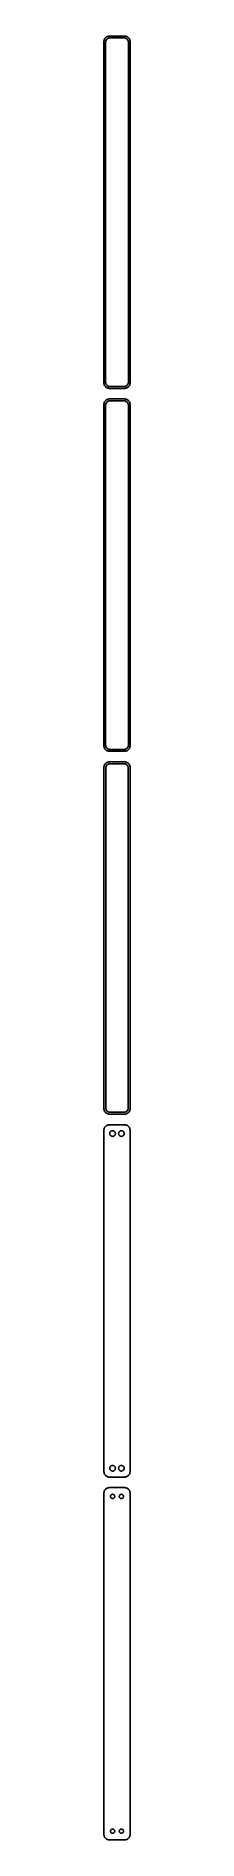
# Model space of a CAD drawing. Header units: metres. Extents: x -11 to 11, y 1086 to 2622.
import ezdxf

# ---------------------------------------------------------------- set-up
doc = ezdxf.new("R2010")
doc.units = ezdxf.units.M

msp = doc.modelspace()

# ---------------------------------------------------------------- linework, layer by layer
for p, q in [((-11.2106, 2617.63), (-11.25, 2617)), ((-11.25, 2617), (-11.25, 2327)), ((-11.0929, 2618.24), (-11.2106, 2617.63)), ((-10.8989, 2618.84), (-11.0929, 2618.24)), ((-10.6315, 2619.41), (-10.8989, 2618.84)), ((-10.2951, 2619.94), (-10.6315, 2619.41)), ((-9.89484, 2620.42), (-10.2951, 2619.94)), ((-9.43712, 2620.85), (-9.89484, 2620.42)), ((-9.75, 2616.5), (-9.71844, 2617)), ((-9.75, 2327.5), (-9.75, 2616.5)), ((-9.71844, 2617), (-9.62433, 2617.49)), ((-9.62433, 2617.49), (-9.4691, 2617.97)), ((-9.4691, 2617.97), (-9.25522, 2618.43)), ((-8.92912, 2621.22), (-9.43712, 2620.85)), ((-9.25522, 2618.43), (-8.98605, 2618.85)), ((-8.98605, 2618.85), (-8.66586, 2619.24)), ((-8.37889, 2621.52), (-8.92912, 2621.22)), ((-8.66586, 2619.24), (-8.29968, 2619.58)), ((-7.79507, 2621.76), (-8.37889, 2621.52)), ((-8.29968, 2619.58), (-7.8933, 2619.88)), ((-7.8933, 2619.88), (-7.45311, 2620.12)), ((-7.1869, 2621.91), (-7.79507, 2621.76)), ((-7.45311, 2620.12), (-6.98605, 2620.3)), ((-6.56395, 2621.99), (-7.1869, 2621.91)), ((-6.98605, 2620.3), (-6.49951, 2620.43)), ((6.56395, 2621.99), (-6.56395, 2621.99)), ((-6.49951, 2620.43), (-6.00116, 2620.49)), ((-6.00116, 2620.49), (6.00116, 2620.49)), ((6.00116, 2620.49), (6.49951, 2620.43)), ((6.49951, 2620.43), (6.98605, 2620.3)), ((7.1869, 2621.91), (6.56395, 2621.99)), ((6.98605, 2620.3), (7.45311, 2620.12)), ((7.79507, 2621.76), (7.1869, 2621.91)), ((7.45311, 2620.12), (7.8933, 2619.88)), ((8.37889, 2621.52), (7.79507, 2621.76)), ((7.8933, 2619.88), (8.29968, 2619.58)), ((8.29968, 2619.58), (8.66586, 2619.24)), ((8.92912, 2621.22), (8.37889, 2621.52)), ((8.66586, 2619.24), (8.98605, 2618.85)), ((9.43712, 2620.85), (8.92912, 2621.22)), ((8.98605, 2618.85), (9.25522, 2618.43)), ((9.25522, 2618.43), (9.4691, 2617.97)), ((9.89484, 2620.42), (9.43712, 2620.85)), ((9.4691, 2617.97), (9.62433, 2617.49)), ((9.62433, 2617.49), (9.71844, 2617)), ((9.71844, 2617), (9.75, 2616.5)), ((9.75, 2616.5), (9.75, 2327.5)), ((10.2951, 2619.94), (9.89484, 2620.42)), ((10.6315, 2619.41), (10.2951, 2619.94)), ((10.8989, 2618.84), (10.6315, 2619.41)), ((11.0929, 2618.24), (10.8989, 2618.84)), ((11.2106, 2617.63), (11.0929, 2618.24)), ((11.25, 2617), (11.2106, 2617.63)), ((11.25, 2327), (11.25, 2617)), ((-11.25, 2327), (-11.2106, 2326.37)), ((-11.2106, 2326.37), (-11.0929, 2325.76)), ((-11.0929, 2325.76), (-10.8989, 2325.16)), ((-10.8989, 2325.16), (-10.6315, 2324.59)), ((-10.6315, 2324.59), (-10.2951, 2324.06)), ((-10.2951, 2324.06), (-9.89484, 2323.58)), ((-9.89484, 2323.58), (-9.43712, 2323.15)), ((-9.71844, 2327), (-9.75, 2327.5)), ((-9.62433, 2326.51), (-9.71844, 2327)), ((-9.4691, 2326.03), (-9.62433, 2326.51)), ((-9.25522, 2325.57), (-9.4691, 2326.03)), ((-9.43712, 2323.15), (-8.92912, 2322.78)), ((-8.98605, 2325.15), (-9.25522, 2325.57)), ((-8.66586, 2324.76), (-8.98605, 2325.15)), ((-8.92912, 2322.78), (-8.37889, 2322.48)), ((-8.29968, 2324.42), (-8.66586, 2324.76)), ((-8.37889, 2322.48), (-7.79507, 2322.24)), ((-7.8933, 2324.12), (-8.29968, 2324.42)), ((-7.45311, 2323.88), (-7.8933, 2324.12)), ((-7.79507, 2322.24), (-7.1869, 2322.09)), ((-6.98605, 2323.7), (-7.45311, 2323.88)), ((-7.1869, 2322.09), (-6.56395, 2322.01)), ((-6.49951, 2323.57), (-6.98605, 2323.7)), ((-6.56395, 2322.01), (6.56395, 2322.01)), ((-6.00116, 2323.51), (-6.49951, 2323.57)), ((6.00116, 2323.51), (-6.00116, 2323.51)), ((6.49951, 2323.57), (6.00116, 2323.51)), ((6.98605, 2323.7), (6.49951, 2323.57)), ((6.56395, 2322.01), (7.1869, 2322.09)), ((7.45311, 2323.88), (6.98605, 2323.7)), ((7.1869, 2322.09), (7.79507, 2322.24)), ((7.8933, 2324.12), (7.45311, 2323.88)), ((7.79507, 2322.24), (8.37889, 2322.48)), ((8.29968, 2324.42), (7.8933, 2324.12)), ((8.66586, 2324.76), (8.29968, 2324.42)), ((8.37889, 2322.48), (8.92912, 2322.78)), ((8.98605, 2325.15), (8.66586, 2324.76)), ((8.92912, 2322.78), (9.43712, 2323.15)), ((9.25522, 2325.57), (8.98605, 2325.15)), ((9.4691, 2326.03), (9.25522, 2325.57)), ((9.43712, 2323.15), (9.89484, 2323.58)), ((9.62433, 2326.51), (9.4691, 2326.03)), ((9.71844, 2327), (9.62433, 2326.51)), ((9.75, 2327.5), (9.71844, 2327)), ((9.89484, 2323.58), (10.2951, 2324.06)), ((10.2951, 2324.06), (10.6315, 2324.59)), ((10.6315, 2324.59), (10.8989, 2325.16)), ((10.8989, 2325.16), (11.0929, 2325.76)), ((11.0929, 2325.76), (11.2106, 2326.37)), ((11.2106, 2326.37), (11.25, 2327)), ((-11.2106, 2308.63), (-11.25, 2308)), ((-11.25, 2308), (-11.25, 2018)), ((-11.0929, 2309.24), (-11.2106, 2308.63)), ((-10.8989, 2309.84), (-11.0929, 2309.24)), ((-10.6315, 2310.41), (-10.8989, 2309.84)), ((-10.2951, 2310.94), (-10.6315, 2310.41)), ((-9.89484, 2311.42), (-10.2951, 2310.94)), ((-9.43712, 2311.85), (-9.89484, 2311.42)), ((-9.75, 2307.5), (-9.71844, 2308)), ((-9.75, 2018.5), (-9.75, 2307.5)), ((-9.71844, 2308), (-9.62433, 2308.49)), ((-9.62433, 2308.49), (-9.4691, 2308.97)), ((-9.4691, 2308.97), (-9.25522, 2309.43)), ((-8.92912, 2312.22), (-9.43712, 2311.85)), ((-9.25522, 2309.43), (-8.98605, 2309.85)), ((-8.98605, 2309.85), (-8.66586, 2310.24)), ((-8.37889, 2312.52), (-8.92912, 2312.22)), ((-8.66586, 2310.24), (-8.29968, 2310.58)), ((-7.79507, 2312.76), (-8.37889, 2312.52)), ((-8.29968, 2310.58), (-7.8933, 2310.88)), ((-7.8933, 2310.88), (-7.45311, 2311.12)), ((-7.1869, 2312.91), (-7.79507, 2312.76)), ((-7.45311, 2311.12), (-6.98605, 2311.3)), ((-6.56395, 2312.99), (-7.1869, 2312.91)), ((-6.98605, 2311.3), (-6.49951, 2311.43)), ((6.56395, 2312.99), (-6.56395, 2312.99)), ((-6.49951, 2311.43), (-6.00116, 2311.49)), ((-6.00116, 2311.49), (6.00116, 2311.49)), ((6.00116, 2311.49), (6.49951, 2311.43)), ((6.49951, 2311.43), (6.98605, 2311.3)), ((7.1869, 2312.91), (6.56395, 2312.99)), ((6.98605, 2311.3), (7.45311, 2311.12)), ((7.79507, 2312.76), (7.1869, 2312.91)), ((7.45311, 2311.12), (7.8933, 2310.88)), ((8.37889, 2312.52), (7.79507, 2312.76)), ((7.8933, 2310.88), (8.29968, 2310.58)), ((8.29968, 2310.58), (8.66586, 2310.24)), ((8.92912, 2312.22), (8.37889, 2312.52)), ((8.66586, 2310.24), (8.98605, 2309.85)), ((9.43712, 2311.85), (8.92912, 2312.22)), ((8.98605, 2309.85), (9.25522, 2309.43)), ((9.25522, 2309.43), (9.4691, 2308.97)), ((9.89484, 2311.42), (9.43712, 2311.85)), ((9.4691, 2308.97), (9.62433, 2308.49)), ((9.62433, 2308.49), (9.71844, 2308)), ((9.71844, 2308), (9.75, 2307.5)), ((9.75, 2307.5), (9.75, 2018.5)), ((10.2951, 2310.94), (9.89484, 2311.42)), ((10.6315, 2310.41), (10.2951, 2310.94)), ((10.8989, 2309.84), (10.6315, 2310.41)), ((11.0929, 2309.24), (10.8989, 2309.84)), ((11.2106, 2308.63), (11.0929, 2309.24)), ((11.25, 2308), (11.2106, 2308.63)), ((11.25, 2018), (11.25, 2308)), ((-11.25, 2018), (-11.2106, 2017.37)), ((-11.2106, 2017.37), (-11.0929, 2016.76)), ((-11.0929, 2016.76), (-10.8989, 2016.16)), ((-10.8989, 2016.16), (-10.6315, 2015.59)), ((-10.6315, 2015.59), (-10.2951, 2015.06)), ((-10.2951, 2015.06), (-9.89484, 2014.58)), ((-9.89484, 2014.58), (-9.43712, 2014.15)), ((-9.71844, 2018), (-9.75, 2018.5)), ((-9.62433, 2017.51), (-9.71844, 2018)), ((-9.4691, 2017.03), (-9.62433, 2017.51)), ((-9.25522, 2016.57), (-9.4691, 2017.03)), ((-9.43712, 2014.15), (-8.92912, 2013.78)), ((-8.98605, 2016.15), (-9.25522, 2016.57)), ((-8.66586, 2015.76), (-8.98605, 2016.15)), ((-8.92912, 2013.78), (-8.37889, 2013.48)), ((-8.29968, 2015.42), (-8.66586, 2015.76)), ((-8.37889, 2013.48), (-7.79507, 2013.24)), ((-7.8933, 2015.12), (-8.29968, 2015.42)), ((-7.45311, 2014.88), (-7.8933, 2015.12)), ((-7.79507, 2013.24), (-7.1869, 2013.09)), ((-6.98605, 2014.7), (-7.45311, 2014.88)), ((-7.1869, 2013.09), (-6.56395, 2013.01)), ((-6.49951, 2014.57), (-6.98605, 2014.7)), ((-6.56395, 2013.01), (6.56395, 2013.01)), ((-6.00116, 2014.51), (-6.49951, 2014.57)), ((6.00116, 2014.51), (-6.00116, 2014.51)), ((6.49951, 2014.57), (6.00116, 2014.51)), ((6.98605, 2014.7), (6.49951, 2014.57)), ((6.56395, 2013.01), (7.1869, 2013.09)), ((7.45311, 2014.88), (6.98605, 2014.7)), ((7.1869, 2013.09), (7.79507, 2013.24)), ((7.8933, 2015.12), (7.45311, 2014.88)), ((7.79507, 2013.24), (8.37889, 2013.48)), ((8.29968, 2015.42), (7.8933, 2015.12)), ((8.66586, 2015.76), (8.29968, 2015.42)), ((8.37889, 2013.48), (8.92912, 2013.78)), ((8.98605, 2016.15), (8.66586, 2015.76)), ((8.92912, 2013.78), (9.43712, 2014.15)), ((9.25522, 2016.57), (8.98605, 2016.15)), ((9.4691, 2017.03), (9.25522, 2016.57)), ((9.43712, 2014.15), (9.89484, 2014.58)), ((9.62433, 2017.51), (9.4691, 2017.03)), ((9.71844, 2018), (9.62433, 2017.51)), ((9.75, 2018.5), (9.71844, 2018)), ((9.89484, 2014.58), (10.2951, 2015.06)), ((10.2951, 2015.06), (10.6315, 2015.59)), ((10.6315, 2015.59), (10.8989, 2016.16)), ((10.8989, 2016.16), (11.0929, 2016.76)), ((11.0929, 2016.76), (11.2106, 2017.37)), ((11.2106, 2017.37), (11.25, 2018)), ((-11.2106, 1999.63), (-11.25, 1999)), ((-11.25, 1999), (-11.25, 1709)), ((-11.0929, 2000.24), (-11.2106, 1999.63)), ((-10.8989, 2000.84), (-11.0929, 2000.24)), ((-10.6315, 2001.41), (-10.8989, 2000.84)), ((-10.2951, 2001.94), (-10.6315, 2001.41)), ((-9.89484, 2002.42), (-10.2951, 2001.94)), ((-9.43712, 2002.85), (-9.89484, 2002.42)), ((-9.62262, 1998.5), (-9.59209, 1998.99)), ((-9.62262, 1709.5), (-9.62262, 1998.5)), ((-9.59209, 1998.99), (-9.50096, 1999.46)), ((-9.50096, 1999.46), (-9.35068, 1999.93)), ((-8.92912, 2003.22), (-9.43712, 2002.85)), ((-9.35068, 1999.93), (-9.1436, 2000.37)), ((-9.1436, 2000.37), (-8.88301, 2000.78)), ((-8.37889, 2003.52), (-8.92912, 2003.22)), ((-8.88301, 2000.78), (-8.57301, 2001.15)), ((-8.57301, 2001.15), (-8.21851, 2001.48)), ((-7.79507, 2003.76), (-8.37889, 2003.52)), ((-8.21851, 2001.48), (-7.82506, 2001.77)), ((-7.82506, 2001.77), (-7.39888, 2002)), ((-7.1869, 2003.91), (-7.79507, 2003.76)), ((-7.39888, 2002), (-6.9467, 2002.18)), ((-6.56395, 2003.99), (-7.1869, 2003.91)), ((-6.9467, 2002.18), (-6.47565, 2002.3)), ((6.56395, 2003.99), (-6.56395, 2003.99)), ((-6.47565, 2002.3), (-5.99316, 2002.36)), ((-5.99316, 2002.36), (5.99316, 2002.36)), ((5.99316, 2002.36), (6.47565, 2002.3)), ((6.47565, 2002.3), (6.9467, 2002.18)), ((7.1869, 2003.91), (6.56395, 2003.99)), ((6.9467, 2002.18), (7.39888, 2002)), ((7.79507, 2003.76), (7.1869, 2003.91)), ((7.39888, 2002), (7.82506, 2001.77)), ((8.37889, 2003.52), (7.79507, 2003.76)), ((7.82506, 2001.77), (8.21851, 2001.48)), ((8.21851, 2001.48), (8.57301, 2001.15)), ((8.92912, 2003.22), (8.37889, 2003.52)), ((8.57301, 2001.15), (8.88301, 2000.78)), ((8.88301, 2000.78), (9.1436, 2000.37)), ((9.43712, 2002.85), (8.92912, 2003.22)), ((9.1436, 2000.37), (9.35068, 1999.93)), ((9.35068, 1999.93), (9.50096, 1999.46)), ((9.89484, 2002.42), (9.43712, 2002.85)), ((9.50096, 1999.46), (9.59209, 1998.99)), ((9.59209, 1998.99), (9.62262, 1998.5)), ((9.62262, 1998.5), (9.62262, 1709.5)), ((10.2951, 2001.94), (9.89484, 2002.42)), ((10.6315, 2001.41), (10.2951, 2001.94)), ((10.8989, 2000.84), (10.6315, 2001.41)), ((11.0929, 2000.24), (10.8989, 2000.84)), ((11.2106, 1999.63), (11.0929, 2000.24)), ((11.25, 1999), (11.2106, 1999.63)), ((11.25, 1709), (11.25, 1999)), ((-11.25, 1709), (-11.2106, 1708.37)), ((-11.2106, 1708.37), (-11.0929, 1707.76)), ((-11.0929, 1707.76), (-10.8989, 1707.16)), ((-10.8989, 1707.16), (-10.6315, 1706.59)), ((-10.6315, 1706.59), (-10.2951, 1706.06)), ((-10.2951, 1706.06), (-9.89484, 1705.58)), ((-9.89484, 1705.58), (-9.43712, 1705.15)), ((-9.59209, 1709.01), (-9.62262, 1709.5)), ((-9.50096, 1708.54), (-9.59209, 1709.01)), ((-9.35068, 1708.07), (-9.50096, 1708.54)), ((-9.43712, 1705.15), (-8.92912, 1704.78)), ((-9.1436, 1707.63), (-9.35068, 1708.07)), ((-8.88301, 1707.22), (-9.1436, 1707.63)), ((-8.57301, 1706.85), (-8.88301, 1707.22)), ((-8.21851, 1706.52), (-8.57301, 1706.85)), ((-7.82506, 1706.23), (-8.21851, 1706.52)), ((-7.39888, 1706), (-7.82506, 1706.23)), ((-6.9467, 1705.82), (-7.39888, 1706)), ((-6.47565, 1705.7), (-6.9467, 1705.82)), ((-5.99316, 1705.64), (-6.47565, 1705.7)), ((5.99316, 1705.64), (-5.99316, 1705.64)), ((6.47565, 1705.7), (5.99316, 1705.64)), ((6.9467, 1705.82), (6.47565, 1705.7)), ((7.39888, 1706), (6.9467, 1705.82)), ((7.82506, 1706.23), (7.39888, 1706)), ((8.21851, 1706.52), (7.82506, 1706.23)), ((8.57301, 1706.85), (8.21851, 1706.52)), ((8.88301, 1707.22), (8.57301, 1706.85)), ((9.1436, 1707.63), (8.88301, 1707.22)), ((8.92912, 1704.78), (9.43712, 1705.15)), ((9.35068, 1708.07), (9.1436, 1707.63)), ((9.50096, 1708.54), (9.35068, 1708.07)), ((9.43712, 1705.15), (9.89484, 1705.58)), ((9.59209, 1709.01), (9.50096, 1708.54)), ((9.62262, 1709.5), (9.59209, 1709.01)), ((9.89484, 1705.58), (10.2951, 1706.06)), ((10.2951, 1706.06), (10.6315, 1706.59)), ((10.6315, 1706.59), (10.8989, 1707.16)), ((10.8989, 1707.16), (11.0929, 1707.76)), ((11.0929, 1707.76), (11.2106, 1708.37)), ((11.2106, 1708.37), (11.25, 1709)), ((-11.2106, 1690.63), (-11.25, 1690)), ((-11.25, 1690), (-11.25, 1400)), ((-11.0929, 1691.24), (-11.2106, 1690.63)), ((-10.8989, 1691.84), (-11.0929, 1691.24)), ((-10.6315, 1692.41), (-10.8989, 1691.84)), ((-10.2951, 1692.94), (-10.6315, 1692.41)), ((-9.89484, 1693.42), (-10.2951, 1692.94)), ((-9.43712, 1693.85), (-9.89484, 1693.42)), ((-8.92912, 1694.22), (-9.43712, 1693.85)), ((-8.92912, 1704.78), (-8.37889, 1704.48)), ((-8.37889, 1694.52), (-8.92912, 1694.22)), ((-8.37889, 1704.48), (-7.79507, 1704.24)), ((-7.79507, 1694.76), (-8.37889, 1694.52)), ((-7.79507, 1704.24), (-7.1869, 1704.09)), ((-7.1869, 1694.91), (-7.79507, 1694.76)), ((-7.1869, 1704.09), (-6.56395, 1704.01)), ((-6.56395, 1694.99), (-7.1869, 1694.91)), ((-6.56395, 1704.01), (6.56395, 1704.01)), ((6.56395, 1694.99), (-6.56395, 1694.99)), ((-5.03598, 1689.53), (-4.77187, 1689.67)), ((-4.77187, 1689.67), (-4.49164, 1689.78)), ((-4.49164, 1689.78), (-4.19971, 1689.86)), ((-4.19971, 1689.86), (-3.9007, 1689.9)), ((-3.9007, 1689.9), (-3.59929, 1689.9)), ((-3.59929, 1689.9), (-3.30028, 1689.86)), ((-3.30028, 1689.86), (-3.00835, 1689.78)), ((-3.00835, 1689.78), (-2.72812, 1689.67)), ((-2.72812, 1689.67), (-2.464, 1689.53)), ((2.464, 1689.53), (2.72812, 1689.67)), ((2.72812, 1689.67), (3.00835, 1689.78)), ((3.00835, 1689.78), (3.30028, 1689.86)), ((3.30028, 1689.86), (3.59929, 1689.9)), ((3.59929, 1689.9), (3.9007, 1689.9)), ((3.9007, 1689.9), (4.19971, 1689.86)), ((4.19971, 1689.86), (4.49164, 1689.78)), ((4.49164, 1689.78), (4.77187, 1689.67)), ((4.77187, 1689.67), (5.03598, 1689.53)), ((6.56395, 1704.01), (7.1869, 1704.09)), ((7.1869, 1694.91), (6.56395, 1694.99)), ((7.1869, 1704.09), (7.79507, 1704.24)), ((7.79507, 1694.76), (7.1869, 1694.91)), ((7.79507, 1704.24), (8.37889, 1704.48)), ((8.37889, 1694.52), (7.79507, 1694.76)), ((8.37889, 1704.48), (8.92912, 1704.78)), ((8.92912, 1694.22), (8.37889, 1694.52)), ((9.43712, 1693.85), (8.92912, 1694.22)), ((9.89484, 1693.42), (9.43712, 1693.85)), ((10.2951, 1692.94), (9.89484, 1693.42)), ((10.6315, 1692.41), (10.2951, 1692.94)), ((10.8989, 1691.84), (10.6315, 1692.41)), ((11.0929, 1691.24), (10.8989, 1691.84)), ((11.2106, 1690.63), (11.0929, 1691.24)), ((11.25, 1690), (11.2106, 1690.63)), ((11.25, 1400), (11.25, 1690)), ((-6.14999, 1687.5), (-6.13107, 1687.8)), ((-6.13107, 1687.2), (-6.14999, 1687.5)), ((-6.13107, 1687.8), (-6.07458, 1688.1)), ((-6.07458, 1686.9), (-6.13107, 1687.2)), ((-6.07458, 1688.1), (-5.98146, 1688.38)), ((-5.98146, 1686.62), (-6.07458, 1686.9)), ((-5.98146, 1688.38), (-5.85313, 1688.66)), ((-5.85313, 1686.34), (-5.98146, 1686.62)), ((-5.85313, 1688.66), (-5.69164, 1688.91)), ((-5.69164, 1686.09), (-5.85313, 1686.34)), ((-5.69164, 1688.91), (-5.49951, 1689.14)), ((-5.49951, 1685.86), (-5.69164, 1686.09)), ((-5.49951, 1689.14), (-5.27982, 1689.35)), ((-5.27982, 1685.65), (-5.49951, 1685.86)), ((-5.27982, 1689.35), (-5.03598, 1689.53)), ((-5.03598, 1685.47), (-5.27982, 1685.65)), ((-4.77187, 1685.33), (-5.03598, 1685.47)), ((-4.49164, 1685.22), (-4.77187, 1685.33)), ((-4.19971, 1685.14), (-4.49164, 1685.22)), ((-3.9007, 1685.1), (-4.19971, 1685.14)), ((-3.59929, 1685.1), (-3.9007, 1685.1)), ((-3.30028, 1685.14), (-3.59929, 1685.1)), ((-3.00835, 1685.22), (-3.30028, 1685.14)), ((-2.72812, 1685.33), (-3.00835, 1685.22)), ((-2.464, 1685.47), (-2.72812, 1685.33)), ((-2.464, 1689.53), (-2.22017, 1689.35)), ((-2.22017, 1685.65), (-2.464, 1685.47)), ((-2.22017, 1689.35), (-2.00047, 1689.14)), ((-2.00047, 1685.86), (-2.22017, 1685.65)), ((-2.00047, 1689.14), (-1.80835, 1688.91)), ((-1.80835, 1686.09), (-2.00047, 1685.86)), ((-1.80835, 1688.91), (-1.64685, 1688.66)), ((-1.64685, 1686.34), (-1.80835, 1686.09)), ((-1.64685, 1688.66), (-1.51852, 1688.38)), ((-1.51852, 1686.62), (-1.64685, 1686.34)), ((-1.51852, 1688.38), (-1.4254, 1688.1)), ((-1.4254, 1686.9), (-1.51852, 1686.62)), ((-1.4254, 1688.1), (-1.36891, 1687.8)), ((-1.36891, 1687.2), (-1.4254, 1686.9)), ((-1.36891, 1687.8), (-1.34999, 1687.5)), ((-1.34999, 1687.5), (-1.36891, 1687.2)), ((1.34999, 1687.5), (1.36891, 1687.8)), ((1.36891, 1687.2), (1.34999, 1687.5)), ((1.36891, 1687.8), (1.4254, 1688.1)), ((1.4254, 1686.9), (1.36891, 1687.2)), ((1.4254, 1688.1), (1.51852, 1688.38)), ((1.51852, 1686.62), (1.4254, 1686.9)), ((1.51852, 1688.38), (1.64685, 1688.66)), ((1.64685, 1686.34), (1.51852, 1686.62)), ((1.64685, 1688.66), (1.80835, 1688.91)), ((1.80835, 1686.09), (1.64685, 1686.34)), ((1.80835, 1688.91), (2.00047, 1689.14)), ((2.00047, 1685.86), (1.80835, 1686.09)), ((2.00047, 1689.14), (2.22017, 1689.35)), ((2.22017, 1685.65), (2.00047, 1685.86)), ((2.22017, 1689.35), (2.464, 1689.53)), ((2.464, 1685.47), (2.22017, 1685.65)), ((2.72812, 1685.33), (2.464, 1685.47)), ((3.00835, 1685.22), (2.72812, 1685.33)), ((3.30028, 1685.14), (3.00835, 1685.22)), ((3.59929, 1685.1), (3.30028, 1685.14)), ((3.9007, 1685.1), (3.59929, 1685.1)), ((4.19971, 1685.14), (3.9007, 1685.1)), ((4.49164, 1685.22), (4.19971, 1685.14)), ((4.77187, 1685.33), (4.49164, 1685.22)), ((5.03598, 1685.47), (4.77187, 1685.33)), ((5.03598, 1689.53), (5.27982, 1689.35)), ((5.27982, 1685.65), (5.03598, 1685.47)), ((5.27982, 1689.35), (5.49951, 1689.14)), ((5.49951, 1685.86), (5.27982, 1685.65)), ((5.49951, 1689.14), (5.69164, 1688.91)), ((5.69164, 1686.09), (5.49951, 1685.86)), ((5.69164, 1688.91), (5.85313, 1688.66)), ((5.85313, 1686.34), (5.69164, 1686.09)), ((5.85313, 1688.66), (5.98146, 1688.38)), ((5.98146, 1686.62), (5.85313, 1686.34)), ((5.98146, 1688.38), (6.07458, 1688.1)), ((6.07458, 1686.9), (5.98146, 1686.62)), ((6.07458, 1688.1), (6.13107, 1687.8)), ((6.13107, 1687.2), (6.07458, 1686.9)), ((6.13107, 1687.8), (6.14999, 1687.5)), ((6.14999, 1687.5), (6.13107, 1687.2)), ((-11.25, 1400), (-11.2106, 1399.37)), ((-11.2106, 1399.37), (-11.0929, 1398.76)), ((-11.0929, 1398.76), (-10.8989, 1398.16)), ((-10.8989, 1398.16), (-10.6315, 1397.59)), ((-6.14999, 1402.5), (-6.13107, 1402.8)), ((-6.13107, 1402.2), (-6.14999, 1402.5)), ((-6.13107, 1402.8), (-6.07458, 1403.1)), ((-6.07458, 1401.9), (-6.13107, 1402.2)), ((-6.07458, 1403.1), (-5.98146, 1403.38)), ((-5.98146, 1401.62), (-6.07458, 1401.9)), ((-5.98146, 1403.38), (-5.85313, 1403.66)), ((-5.85313, 1401.34), (-5.98146, 1401.62)), ((-5.85313, 1403.66), (-5.69164, 1403.91)), ((-5.69164, 1401.09), (-5.85313, 1401.34)), ((-5.69164, 1403.91), (-5.49951, 1404.14)), ((-5.49951, 1400.86), (-5.69164, 1401.09)), ((-5.49951, 1404.14), (-5.27982, 1404.35)), ((-5.27982, 1400.65), (-5.49951, 1400.86)), ((-5.27982, 1404.35), (-5.03598, 1404.53)), ((-5.03598, 1400.47), (-5.27982, 1400.65)), ((-5.03598, 1404.53), (-4.77187, 1404.67)), ((-4.77187, 1400.33), (-5.03598, 1400.47)), ((-4.77187, 1404.67), (-4.49164, 1404.78)), ((-4.49164, 1400.22), (-4.77187, 1400.33)), ((-4.49164, 1404.78), (-4.19971, 1404.86)), ((-4.19971, 1400.14), (-4.49164, 1400.22)), ((-4.19971, 1404.86), (-3.9007, 1404.9)), ((-3.9007, 1400.1), (-4.19971, 1400.14)), ((-3.9007, 1404.9), (-3.59929, 1404.9)), ((-3.59929, 1400.1), (-3.9007, 1400.1)), ((-3.59929, 1404.9), (-3.30028, 1404.86)), ((-3.30028, 1400.14), (-3.59929, 1400.1)), ((-3.30028, 1404.86), (-3.00835, 1404.78)), ((-3.00835, 1400.22), (-3.30028, 1400.14)), ((-3.00835, 1404.78), (-2.72812, 1404.67)), ((-2.72812, 1400.33), (-3.00835, 1400.22)), ((-2.72812, 1404.67), (-2.464, 1404.53)), ((-2.464, 1400.47), (-2.72812, 1400.33)), ((-2.464, 1404.53), (-2.22017, 1404.35)), ((-2.22017, 1400.65), (-2.464, 1400.47)), ((-2.22017, 1404.35), (-2.00047, 1404.14)), ((-2.00047, 1400.86), (-2.22017, 1400.65)), ((-2.00047, 1404.14), (-1.80835, 1403.91)), ((-1.80835, 1401.09), (-2.00047, 1400.86)), ((-1.80835, 1403.91), (-1.64685, 1403.66)), ((-1.64685, 1401.34), (-1.80835, 1401.09)), ((-1.64685, 1403.66), (-1.51852, 1403.38)), ((-1.51852, 1401.62), (-1.64685, 1401.34)), ((-1.51852, 1403.38), (-1.4254, 1403.1)), ((-1.4254, 1401.9), (-1.51852, 1401.62)), ((-1.4254, 1403.1), (-1.36891, 1402.8)), ((-1.36891, 1402.2), (-1.4254, 1401.9)), ((-1.36891, 1402.8), (-1.34999, 1402.5)), ((-1.34999, 1402.5), (-1.36891, 1402.2)), ((1.34999, 1402.5), (1.36891, 1402.8)), ((1.36891, 1402.2), (1.34999, 1402.5)), ((1.36891, 1402.8), (1.4254, 1403.1)), ((1.4254, 1401.9), (1.36891, 1402.2)), ((1.4254, 1403.1), (1.51852, 1403.38)), ((1.51852, 1401.62), (1.4254, 1401.9)), ((1.51852, 1403.38), (1.64685, 1403.66)), ((1.64685, 1401.34), (1.51852, 1401.62)), ((1.64685, 1403.66), (1.80835, 1403.91)), ((1.80835, 1401.09), (1.64685, 1401.34)), ((1.80835, 1403.91), (2.00047, 1404.14)), ((2.00047, 1400.86), (1.80835, 1401.09)), ((2.00047, 1404.14), (2.22017, 1404.35)), ((2.22017, 1400.65), (2.00047, 1400.86)), ((2.22017, 1404.35), (2.464, 1404.53)), ((2.464, 1400.47), (2.22017, 1400.65)), ((2.464, 1404.53), (2.72812, 1404.67)), ((2.72812, 1400.33), (2.464, 1400.47)), ((2.72812, 1404.67), (3.00835, 1404.78)), ((3.00835, 1400.22), (2.72812, 1400.33)), ((3.00835, 1404.78), (3.30028, 1404.86)), ((3.30028, 1400.14), (3.00835, 1400.22)), ((3.30028, 1404.86), (3.59929, 1404.9)), ((3.59929, 1400.1), (3.30028, 1400.14)), ((3.59929, 1404.9), (3.9007, 1404.9)), ((3.9007, 1400.1), (3.59929, 1400.1)), ((3.9007, 1404.9), (4.19971, 1404.86)), ((4.19971, 1400.14), (3.9007, 1400.1)), ((4.19971, 1404.86), (4.49164, 1404.78)), ((4.49164, 1400.22), (4.19971, 1400.14)), ((4.49164, 1404.78), (4.77187, 1404.67)), ((4.77187, 1400.33), (4.49164, 1400.22)), ((4.77187, 1404.67), (5.03598, 1404.53)), ((5.03598, 1400.47), (4.77187, 1400.33)), ((5.03598, 1404.53), (5.27982, 1404.35)), ((5.27982, 1400.65), (5.03598, 1400.47)), ((5.27982, 1404.35), (5.49951, 1404.14)), ((5.49951, 1400.86), (5.27982, 1400.65)), ((5.49951, 1404.14), (5.69164, 1403.91)), ((5.69164, 1401.09), (5.49951, 1400.86)), ((5.69164, 1403.91), (5.85313, 1403.66)), ((5.85313, 1401.34), (5.69164, 1401.09)), ((5.85313, 1403.66), (5.98146, 1403.38)), ((5.98146, 1401.62), (5.85313, 1401.34)), ((5.98146, 1403.38), (6.07458, 1403.1)), ((6.07458, 1401.9), (5.98146, 1401.62)), ((6.07458, 1403.1), (6.13107, 1402.8)), ((6.13107, 1402.2), (6.07458, 1401.9)), ((6.13107, 1402.8), (6.14999, 1402.5)), ((6.14999, 1402.5), (6.13107, 1402.2)), ((10.6315, 1397.59), (10.8989, 1398.16)), ((10.8989, 1398.16), (11.0929, 1398.76)), ((11.0929, 1398.76), (11.2106, 1399.37)), ((11.2106, 1399.37), (11.25, 1400)), ((-10.8989, 1382.84), (-11.0929, 1382.24)), ((-10.6315, 1383.41), (-10.8989, 1382.84)), ((-10.6315, 1397.59), (-10.2951, 1397.06)), ((-10.2951, 1383.94), (-10.6315, 1383.41)), ((-10.2951, 1397.06), (-9.89484, 1396.58)), ((-9.89484, 1384.42), (-10.2951, 1383.94)), ((-9.89484, 1396.58), (-9.43712, 1396.15)), ((-9.43712, 1384.85), (-9.89484, 1384.42)), ((-9.43712, 1396.15), (-8.92912, 1395.78)), ((-8.92912, 1385.22), (-9.43712, 1384.85)), ((-8.92912, 1395.78), (-8.37889, 1395.48)), ((-8.37889, 1385.52), (-8.92912, 1385.22)), ((-8.37889, 1395.48), (-7.79507, 1395.24)), ((-7.79507, 1385.76), (-8.37889, 1385.52)), ((-7.79507, 1395.24), (-7.1869, 1395.09)), ((-7.1869, 1385.91), (-7.79507, 1385.76)), ((-7.1869, 1395.09), (-6.56395, 1395.01)), ((-6.56395, 1385.99), (-7.1869, 1385.91)), ((-6.56395, 1395.01), (6.56395, 1395.01)), ((6.56395, 1385.99), (-6.56395, 1385.99)), ((6.56395, 1395.01), (7.1869, 1395.09)), ((7.1869, 1385.91), (6.56395, 1385.99)), ((7.1869, 1395.09), (7.79507, 1395.24)), ((7.79507, 1385.76), (7.1869, 1385.91)), ((7.79507, 1395.24), (8.37889, 1395.48)), ((8.37889, 1385.52), (7.79507, 1385.76)), ((8.37889, 1395.48), (8.92912, 1395.78)), ((8.92912, 1385.22), (8.37889, 1385.52)), ((8.92912, 1395.78), (9.43712, 1396.15)), ((9.43712, 1384.85), (8.92912, 1385.22)), ((9.43712, 1396.15), (9.89484, 1396.58)), ((9.89484, 1384.42), (9.43712, 1384.85)), ((9.89484, 1396.58), (10.2951, 1397.06)), ((10.2951, 1383.94), (9.89484, 1384.42)), ((10.2951, 1397.06), (10.6315, 1397.59)), ((10.6315, 1383.41), (10.2951, 1383.94)), ((10.8989, 1382.84), (10.6315, 1383.41)), ((11.0929, 1382.24), (10.8989, 1382.84)), ((-11.2106, 1381.63), (-11.25, 1381)), ((-11.25, 1381), (-11.25, 1091)), ((-11.0929, 1382.24), (-11.2106, 1381.63)), ((-5.54999, 1378.5), (-5.5358, 1378.73)), ((-5.5358, 1378.27), (-5.54999, 1378.5)), ((-5.5358, 1378.73), (-5.49344, 1378.95)), ((-5.49344, 1378.05), (-5.5358, 1378.27)), ((-5.49344, 1378.95), (-5.42358, 1379.16)), ((-5.42358, 1377.84), (-5.49344, 1378.05)), ((-5.42358, 1379.16), (-5.32735, 1379.37)), ((-5.32735, 1377.63), (-5.42358, 1377.84)), ((-5.32735, 1379.37), (-5.20622, 1379.56)), ((-5.20622, 1377.44), (-5.32735, 1377.63)), ((-5.20622, 1379.56), (-5.06213, 1379.73)), ((-5.06213, 1377.27), (-5.20622, 1377.44)), ((-5.06213, 1379.73), (-4.89735, 1379.89)), ((-4.89735, 1377.11), (-5.06213, 1377.27)), ((-4.89735, 1379.89), (-4.71448, 1380.02)), ((-4.71448, 1376.98), (-4.89735, 1377.11)), ((-4.71448, 1380.02), (-4.51639, 1380.13)), ((-4.51639, 1376.87), (-4.71448, 1376.98)), ((-4.51639, 1380.13), (-4.30623, 1380.21)), ((-4.30623, 1376.79), (-4.51639, 1376.87)), ((-4.30623, 1380.21), (-4.08728, 1380.27)), ((-4.08728, 1376.73), (-4.30623, 1376.79)), ((-4.08728, 1380.27), (-3.86302, 1380.3)), ((-3.86302, 1376.7), (-4.08728, 1376.73)), ((-3.86302, 1380.3), (-3.63696, 1380.3)), ((-3.63696, 1376.7), (-3.86302, 1376.7)), ((-3.63696, 1380.3), (-3.4127, 1380.27)), ((-3.4127, 1376.73), (-3.63696, 1376.7)), ((-3.4127, 1380.27), (-3.19376, 1380.21)), ((-3.19376, 1376.79), (-3.4127, 1376.73)), ((-3.19376, 1380.21), (-2.9836, 1380.13)), ((-2.9836, 1376.87), (-3.19376, 1376.79)), ((-2.9836, 1380.13), (-2.78551, 1380.02)), ((-2.78551, 1376.98), (-2.9836, 1376.87)), ((-2.78551, 1380.02), (-2.60263, 1379.89)), ((-2.60263, 1377.11), (-2.78551, 1376.98)), ((-2.60263, 1379.89), (-2.43785, 1379.73)), ((-2.43785, 1377.27), (-2.60263, 1377.11)), ((-2.43785, 1379.73), (-2.29376, 1379.56)), ((-2.29376, 1377.44), (-2.43785, 1377.27)), ((-2.29376, 1379.56), (-2.17264, 1379.37)), ((-2.17264, 1377.63), (-2.29376, 1377.44)), ((-2.17264, 1379.37), (-2.0764, 1379.16)), ((-2.0764, 1377.84), (-2.17264, 1377.63)), ((-2.0764, 1379.16), (-2.00655, 1378.95)), ((-2.00655, 1378.05), (-2.0764, 1377.84)), ((-2.00655, 1378.95), (-1.96419, 1378.73)), ((-1.96419, 1378.27), (-2.00655, 1378.05)), ((-1.96419, 1378.73), (-1.95, 1378.5)), ((-1.95, 1378.5), (-1.96419, 1378.27)), ((1.95, 1378.5), (1.96419, 1378.73)), ((1.96419, 1378.27), (1.95, 1378.5)), ((1.96419, 1378.73), (2.00655, 1378.95)), ((2.00655, 1378.05), (1.96419, 1378.27)), ((2.00655, 1378.95), (2.0764, 1379.16)), ((2.0764, 1377.84), (2.00655, 1378.05)), ((2.0764, 1379.16), (2.17264, 1379.37)), ((2.17264, 1377.63), (2.0764, 1377.84)), ((2.17264, 1379.37), (2.29376, 1379.56)), ((2.29376, 1377.44), (2.17264, 1377.63)), ((2.29376, 1379.56), (2.43785, 1379.73)), ((2.43785, 1377.27), (2.29376, 1377.44)), ((2.43785, 1379.73), (2.60263, 1379.89)), ((2.60263, 1377.11), (2.43785, 1377.27)), ((2.60263, 1379.89), (2.78551, 1380.02)), ((2.78551, 1376.98), (2.60263, 1377.11)), ((2.78551, 1380.02), (2.9836, 1380.13)), ((2.9836, 1376.87), (2.78551, 1376.98)), ((2.9836, 1380.13), (3.19376, 1380.21)), ((3.19376, 1376.79), (2.9836, 1376.87)), ((3.19376, 1380.21), (3.4127, 1380.27)), ((3.4127, 1376.73), (3.19376, 1376.79)), ((3.4127, 1380.27), (3.63696, 1380.3)), ((3.63696, 1376.7), (3.4127, 1376.73)), ((3.63696, 1380.3), (3.86302, 1380.3)), ((3.86302, 1376.7), (3.63696, 1376.7)), ((3.86302, 1380.3), (4.08728, 1380.27)), ((4.08728, 1376.73), (3.86302, 1376.7)), ((4.08728, 1380.27), (4.30623, 1380.21)), ((4.30623, 1376.79), (4.08728, 1376.73)), ((4.30623, 1380.21), (4.51639, 1380.13)), ((4.51639, 1376.87), (4.30623, 1376.79)), ((4.51639, 1380.13), (4.71448, 1380.02)), ((4.71448, 1376.98), (4.51639, 1376.87)), ((4.71448, 1380.02), (4.89735, 1379.89)), ((4.89735, 1377.11), (4.71448, 1376.98)), ((4.89735, 1379.89), (5.06213, 1379.73)), ((5.06213, 1377.27), (4.89735, 1377.11)), ((5.06213, 1379.73), (5.20622, 1379.56)), ((5.20622, 1377.44), (5.06213, 1377.27)), ((5.20622, 1379.56), (5.32735, 1379.37)), ((5.32735, 1377.63), (5.20622, 1377.44)), ((5.32735, 1379.37), (5.42358, 1379.16)), ((5.42358, 1377.84), (5.32735, 1377.63)), ((5.42358, 1379.16), (5.49344, 1378.95)), ((5.49344, 1378.05), (5.42358, 1377.84)), ((5.49344, 1378.95), (5.5358, 1378.73)), ((5.5358, 1378.27), (5.49344, 1378.05)), ((5.5358, 1378.73), (5.54999, 1378.5)), ((5.54999, 1378.5), (5.5358, 1378.27)), ((11.2106, 1381.63), (11.0929, 1382.24)), ((11.25, 1381), (11.2106, 1381.63)), ((11.25, 1091), (11.25, 1381)), ((-11.25, 1091), (-11.2106, 1090.37)), ((-5.54999, 1093.5), (-5.5358, 1093.73)), ((-5.5358, 1093.27), (-5.54999, 1093.5)), ((-5.5358, 1093.73), (-5.49344, 1093.95)), ((-5.49344, 1093.05), (-5.5358, 1093.27)), ((-5.49344, 1093.95), (-5.42358, 1094.16)), ((-5.42358, 1092.84), (-5.49344, 1093.05)), ((-5.42358, 1094.16), (-5.32735, 1094.37)), ((-5.32735, 1092.63), (-5.42358, 1092.84)), ((-5.32735, 1094.37), (-5.20622, 1094.56)), ((-5.20622, 1092.44), (-5.32735, 1092.63)), ((-5.20622, 1094.56), (-5.06213, 1094.73)), ((-5.06213, 1092.27), (-5.20622, 1092.44)), ((-5.06213, 1094.73), (-4.89735, 1094.89)), ((-4.89735, 1092.11), (-5.06213, 1092.27)), ((-4.89735, 1094.89), (-4.71448, 1095.02)), ((-4.71448, 1091.98), (-4.89735, 1092.11)), ((-4.71448, 1095.02), (-4.51639, 1095.13)), ((-4.51639, 1091.87), (-4.71448, 1091.98)), ((-4.51639, 1095.13), (-4.30623, 1095.21)), ((-4.30623, 1091.79), (-4.51639, 1091.87)), ((-4.30623, 1095.21), (-4.08728, 1095.27)), ((-4.08728, 1091.73), (-4.30623, 1091.79)), ((-4.08728, 1095.27), (-3.86302, 1095.3)), ((-3.86302, 1091.7), (-4.08728, 1091.73)), ((-3.86302, 1095.3), (-3.63696, 1095.3)), ((-3.63696, 1091.7), (-3.86302, 1091.7)), ((-3.63696, 1095.3), (-3.4127, 1095.27)), ((-3.4127, 1091.73), (-3.63696, 1091.7)), ((-3.4127, 1095.27), (-3.19376, 1095.21)), ((-3.19376, 1091.79), (-3.4127, 1091.73)), ((-3.19376, 1095.21), (-2.9836, 1095.13)), ((-2.9836, 1091.87), (-3.19376, 1091.79)), ((-2.9836, 1095.13), (-2.78551, 1095.02)), ((-2.78551, 1091.98), (-2.9836, 1091.87)), ((-2.78551, 1095.02), (-2.60263, 1094.89)), ((-2.60263, 1092.11), (-2.78551, 1091.98)), ((-2.60263, 1094.89), (-2.43785, 1094.73)), ((-2.43785, 1092.27), (-2.60263, 1092.11)), ((-2.43785, 1094.73), (-2.29376, 1094.56)), ((-2.29376, 1092.44), (-2.43785, 1092.27)), ((-2.29376, 1094.56), (-2.17264, 1094.37)), ((-2.17264, 1092.63), (-2.29376, 1092.44)), ((-2.17264, 1094.37), (-2.0764, 1094.16)), ((-2.0764, 1092.84), (-2.17264, 1092.63)), ((-2.0764, 1094.16), (-2.00655, 1093.95)), ((-2.00655, 1093.05), (-2.0764, 1092.84)), ((-2.00655, 1093.95), (-1.96419, 1093.73)), ((-1.96419, 1093.27), (-2.00655, 1093.05)), ((-1.96419, 1093.73), (-1.95, 1093.5)), ((-1.95, 1093.5), (-1.96419, 1093.27)), ((1.95, 1093.5), (1.96419, 1093.73)), ((1.96419, 1093.27), (1.95, 1093.5)), ((1.96419, 1093.73), (2.00655, 1093.95)), ((2.00655, 1093.05), (1.96419, 1093.27)), ((2.00655, 1093.95), (2.0764, 1094.16)), ((2.0764, 1092.84), (2.00655, 1093.05)), ((2.0764, 1094.16), (2.17264, 1094.37)), ((2.17264, 1092.63), (2.0764, 1092.84)), ((2.17264, 1094.37), (2.29376, 1094.56)), ((2.29376, 1092.44), (2.17264, 1092.63)), ((2.29376, 1094.56), (2.43785, 1094.73)), ((2.43785, 1092.27), (2.29376, 1092.44)), ((2.43785, 1094.73), (2.60263, 1094.89)), ((2.60263, 1092.11), (2.43785, 1092.27)), ((2.60263, 1094.89), (2.78551, 1095.02)), ((2.78551, 1091.98), (2.60263, 1092.11)), ((2.78551, 1095.02), (2.9836, 1095.13)), ((2.9836, 1091.87), (2.78551, 1091.98)), ((2.9836, 1095.13), (3.19376, 1095.21)), ((3.19376, 1091.79), (2.9836, 1091.87)), ((3.19376, 1095.21), (3.4127, 1095.27)), ((3.4127, 1091.73), (3.19376, 1091.79)), ((3.4127, 1095.27), (3.63696, 1095.3)), ((3.63696, 1091.7), (3.4127, 1091.73)), ((3.63696, 1095.3), (3.86302, 1095.3)), ((3.86302, 1091.7), (3.63696, 1091.7)), ((3.86302, 1095.3), (4.08728, 1095.27)), ((4.08728, 1091.73), (3.86302, 1091.7)), ((4.08728, 1095.27), (4.30623, 1095.21)), ((4.30623, 1091.79), (4.08728, 1091.73)), ((4.30623, 1095.21), (4.51639, 1095.13)), ((4.51639, 1091.87), (4.30623, 1091.79)), ((4.51639, 1095.13), (4.71448, 1095.02)), ((4.71448, 1091.98), (4.51639, 1091.87)), ((4.71448, 1095.02), (4.89735, 1094.89)), ((4.89735, 1092.11), (4.71448, 1091.98)), ((4.89735, 1094.89), (5.06213, 1094.73)), ((5.06213, 1092.27), (4.89735, 1092.11)), ((5.06213, 1094.73), (5.20622, 1094.56)), ((5.20622, 1092.44), (5.06213, 1092.27)), ((5.20622, 1094.56), (5.32735, 1094.37)), ((5.32735, 1092.63), (5.20622, 1092.44)), ((5.32735, 1094.37), (5.42358, 1094.16)), ((5.42358, 1092.84), (5.32735, 1092.63)), ((5.42358, 1094.16), (5.49344, 1093.95)), ((5.49344, 1093.05), (5.42358, 1092.84)), ((5.49344, 1093.95), (5.5358, 1093.73)), ((5.5358, 1093.27), (5.49344, 1093.05)), ((5.5358, 1093.73), (5.54999, 1093.5)), ((5.54999, 1093.5), (5.5358, 1093.27)), ((11.2106, 1090.37), (11.25, 1091)), ((-11.2106, 1090.37), (-11.0929, 1089.76)), ((-11.0929, 1089.76), (-10.8989, 1089.16)), ((-10.8989, 1089.16), (-10.6315, 1088.59)), ((-10.6315, 1088.59), (-10.2951, 1088.06)), ((-10.2951, 1088.06), (-9.89484, 1087.58)), ((-9.89484, 1087.58), (-9.43712, 1087.15)), ((-9.43712, 1087.15), (-8.92912, 1086.78)), ((-8.92912, 1086.78), (-8.37889, 1086.48)), ((-8.37889, 1086.48), (-7.79507, 1086.24)), ((-7.79507, 1086.24), (-7.1869, 1086.09)), ((-7.1869, 1086.09), (-6.56395, 1086.01)), ((-6.56395, 1086.01), (6.56395, 1086.01)), ((6.56395, 1086.01), (7.1869, 1086.09)), ((7.1869, 1086.09), (7.79507, 1086.24)), ((7.79507, 1086.24), (8.37889, 1086.48)), ((8.37889, 1086.48), (8.92912, 1086.78)), ((8.92912, 1086.78), (9.43712, 1087.15)), ((9.43712, 1087.15), (9.89484, 1087.58)), ((9.89484, 1087.58), (10.2951, 1088.06)), ((10.2951, 1088.06), (10.6315, 1088.59)), ((10.6315, 1088.59), (10.8989, 1089.16)), ((10.8989, 1089.16), (11.0929, 1089.76)), ((11.0929, 1089.76), (11.2106, 1090.37))]:
    msp.add_line(p, q)

doc.saveas('drawing.dxf')
